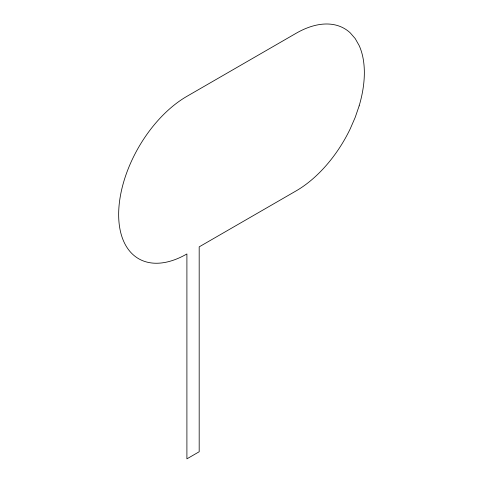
<?xml version="1.0" encoding="UTF-8"?>
<svg xmlns="http://www.w3.org/2000/svg" width="483" height="483" viewBox="0 0 483 483"><rect width="100%" height="100%" fill="white"/><g stroke="black" fill="none" stroke-linecap="round" stroke-linejoin="round"><path stroke-width="0.72" d="M359.153 105.855L355.204 117.381L350.241 128.816A96.515 55.726 -60 0 1 296.097 190.906L199.183 246.861L199.183 451.756L186.903 458.85L186.903 253.949A96.515 55.726 -60 0 1 118.655 214.549A96.515 55.726 -60 0 1 186.903 96.34L296.097 33.291A96.515 55.726 -60 0 1 350.241 32.868L355.204 38.574L359.153 45.541A96.515 55.726 -60 0 1 359.153 105.855"/></g></svg>
